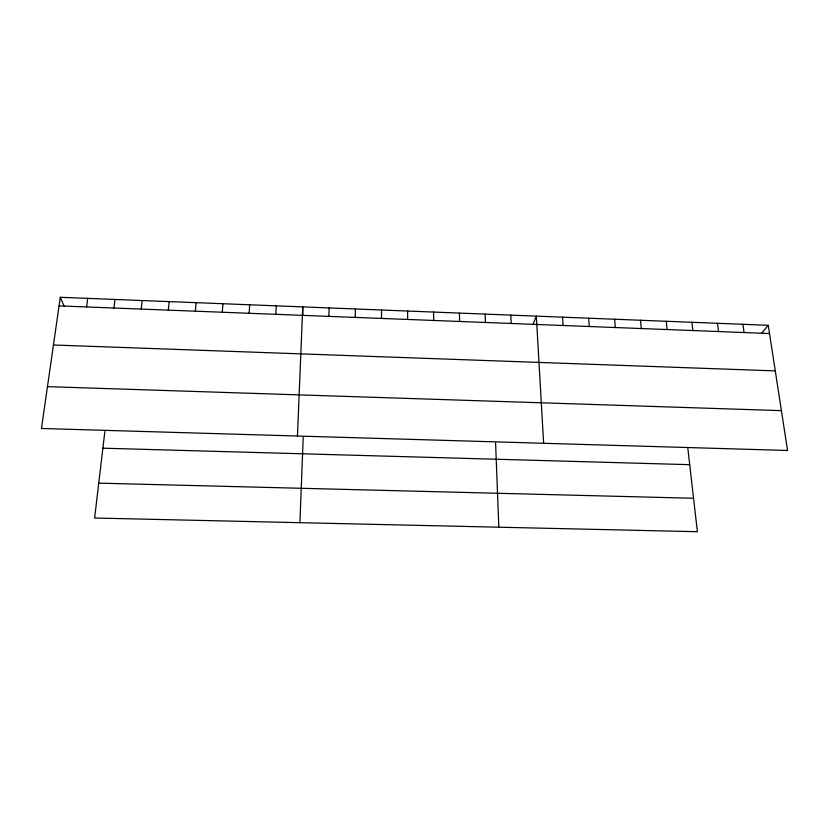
<?xml version="1.0" encoding="UTF-8"?>
<svg xmlns="http://www.w3.org/2000/svg" width="829" height="829" viewBox="0 0 829 829"><rect width="100%" height="100%" fill="white"/><g stroke="black" fill="none" stroke-linecap="round" stroke-linejoin="round"><path stroke-width="1.24" d="M381.495 318.429L381.568 310.005M355.237 317.414L355.403 308.968M328.875 316.388L329.123 307.922M299.911 522.684L303.207 437.391M297.456 436.033L302.74 306.885L302.844 315.175M275.808 314.315L276.254 305.828M249.114 313.279L249.653 304.782M222.307 312.232L222.939 303.725M195.385 311.186L196.121 302.658M168.349 310.139L169.178 301.59M141.199 309.082L142.132 300.523M104.848 431.567L94.63 518.021L697.396 531.71L687.873 448.696M113.946 308.015L114.972 299.445M86.568 306.958L87.698 298.367M60.31 297.29L41.45 428.479L787.55 450.479L768.245 325.31L60.31 297.29L64.092 306.119M533.12 324.139L536.332 316.129L543.627 443.287M761.675 333.268L768.245 325.31M98.755 483.141L693.552 498.26M102.879 448.188L689.707 464.675M47.46 386.646L781.405 410.645M53.45 344.988L775.281 370.905M59.077 305.88L769.509 333.538M742.898 324.305L744.079 332.543M717.448 323.3L718.546 331.548M691.894 322.284L692.909 330.553M666.236 321.269L667.158 329.548M640.475 320.253L641.304 328.543M614.6 319.227L615.346 327.538M588.621 318.201L589.274 326.522M562.528 317.165L563.098 325.496M510.799 315.113L511.182 323.476M495.597 443.049L498.82 527.203M485.162 314.098L485.462 322.481M459.421 313.082L459.629 321.476M433.577 312.056L433.691 320.46M407.619 311.03L407.65 319.445"/></g></svg>
